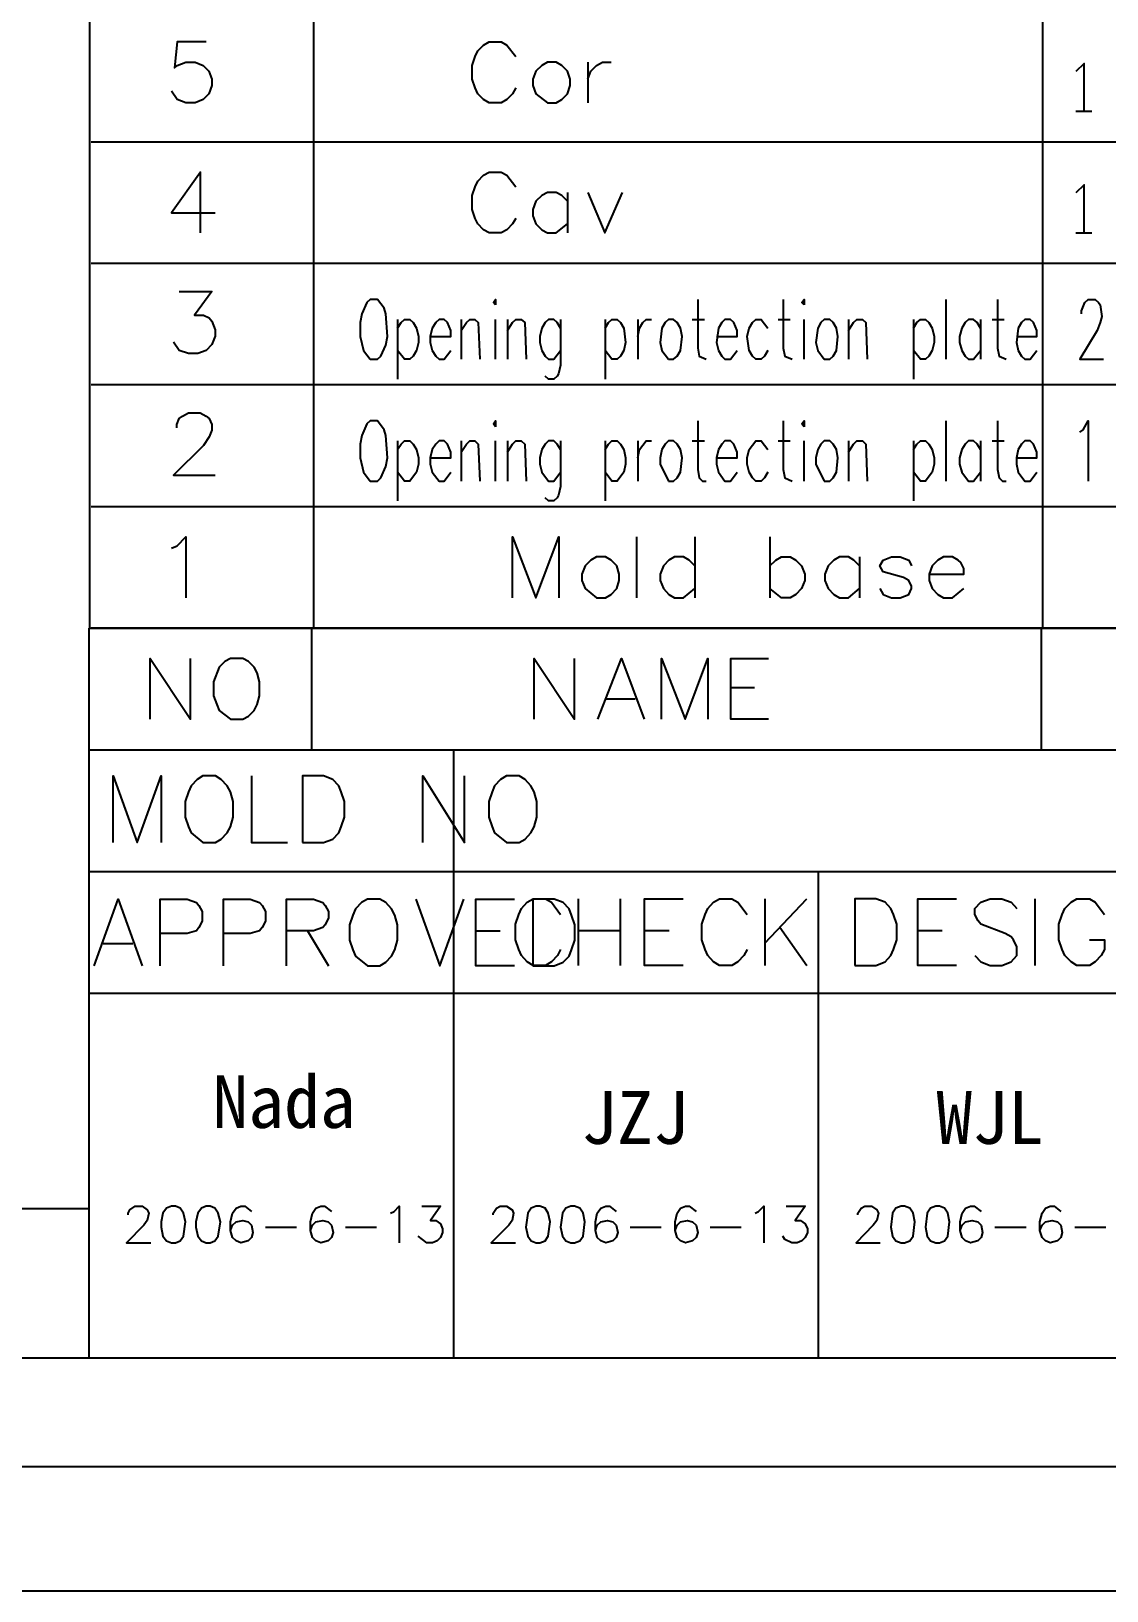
# Model space of a CAD drawing. Header units: inches. Extents: x 0 to 325, y 148 to 354.
# Drawn here: x 249.64 to 267.16, y 147.95 to 173.34 of the extents above; entities that cross this region are included whole.
import ezdxf

# ---------------------------------------------------------------- set-up
doc = ezdxf.new("R2010")
doc.units = ezdxf.units.IN
doc.header["$MEASUREMENT"] = 0
doc.styles.add('PDF SimSun', font='simsun.ttc')

# ---------------------------------------------------------------- blocks, each defined once
blk = doc.blocks.new('AHH1270-500010_3')
at = {"transparency": 33554687}
for points in [[(0.118, 147.946), (324.53, 147.946), (324.53, 353.813), (0.118, 353.813), (0.118, 147.946)], [(19.615, 149.968), (304.507, 149.968), (304.507, 351.791), (19.615, 351.791), (19.615, 149.968)], [(252.491, 173.17), (252.018, 173.17), (251.974, 172.747), (252.018, 172.786), (252.161, 172.84), (252.309, 172.84), (252.442, 172.786), (252.535, 172.693), (252.584, 172.56), (252.584, 172.456), (252.535, 172.324), (252.442, 172.23), (252.309, 172.176), (252.161, 172.176), (252.018, 172.23), (251.925, 172.363)], [(257.533, 172.417), (257.484, 172.324), (257.391, 172.23), (257.297, 172.176), (257.1, 172.176), (257.007, 172.23), (256.918, 172.324), (256.874, 172.417), (256.825, 172.56), (256.825, 172.786), (256.874, 172.929), (256.918, 173.022), (257.007, 173.116), (257.1, 173.17), (257.297, 173.17), (257.391, 173.116), (257.533, 172.929)], [(258.05, 172.176), (258.193, 172.176), (258.286, 172.23), (258.38, 172.324), (258.419, 172.456), (258.419, 172.56), (258.38, 172.693), (258.286, 172.786), (258.193, 172.84), (258.05, 172.84), (257.957, 172.786), (257.863, 172.693), (257.814, 172.56), (257.814, 172.456), (257.863, 172.324), (258.05, 172.176)], [(258.709, 172.84), (258.709, 172.176)], [(258.709, 172.56), (258.758, 172.693), (258.852, 172.786), (258.945, 172.84), (259.088, 172.84)], [(266.792, 172.038), (266.792, 172.816), (266.66, 172.688)], [(266.66, 172.038), (266.92, 172.038)], [(252.397, 170.056), (252.397, 171.044), (251.925, 170.385), (252.638, 170.385)], [(257.533, 170.292), (257.484, 170.203), (257.391, 170.11), (257.297, 170.056), (257.1, 170.056), (257.007, 170.11), (256.918, 170.203), (256.874, 170.292), (256.825, 170.439), (256.825, 170.666), (256.874, 170.808), (256.918, 170.902), (257.007, 170.995), (257.1, 171.044), (257.297, 171.044), (257.391, 170.995), (257.533, 170.808)], [(258.38, 170.572), (258.286, 170.666), (258.193, 170.715), (258.05, 170.715), (257.957, 170.666), (257.863, 170.572), (257.814, 170.439), (257.814, 170.336), (257.863, 170.203), (257.957, 170.11), (258.05, 170.056), (258.193, 170.056), (258.38, 170.203)], [(258.38, 170.715), (258.38, 170.056)], [(258.709, 170.715), (258.985, 170.056), (259.275, 170.715)], [(266.792, 170.056), (266.792, 170.838), (266.66, 170.71)], [(266.66, 170.056), (266.92, 170.056)], [(252.053, 169.106), (252.584, 169.106), (252.299, 168.717), (252.446, 168.717), (252.54, 168.673), (252.584, 168.619), (252.638, 168.481), (252.638, 168.378), (252.584, 168.24), (252.491, 168.142), (252.353, 168.093), (252.205, 168.093), (252.053, 168.142), (251.959, 168.28)], [(255.162, 167.999), (255.28, 167.999), (255.334, 168.048), (255.418, 168.23), (255.443, 168.373), (255.418, 168.742), (255.388, 168.831), (255.28, 168.973), (255.162, 168.973), (255.108, 168.924), (255.029, 168.742), (255, 168.599), (255, 168.373), (255.054, 168.142), (255.162, 167.999)], [(257.204, 168.885), (257.174, 168.924), (257.204, 168.973), (257.204, 168.885)], [(260.5, 168.973), (260.5, 168.181), (260.525, 168.048), (260.638, 167.999)], [(261.892, 168.973), (261.892, 168.181), (261.917, 168.048), (262.035, 167.999)], [(262.232, 168.885), (262.197, 168.924), (262.232, 168.973), (262.232, 168.885)], [(264.544, 167.999), (264.544, 168.973)], [(265.385, 168.973), (265.385, 168.181), (265.41, 168.048), (265.523, 167.999)], [(266.753, 168.742), (266.753, 168.791), (266.807, 168.924), (266.861, 168.973), (266.974, 168.973), (267.029, 168.924), (267.058, 168.885), (267.083, 168.698), (267.058, 168.599), (267.004, 168.467), (266.723, 167.999), (267.112, 167.999)], [(255.61, 168.649), (255.61, 167.674)], [(255.61, 168.506), (255.669, 168.599), (255.723, 168.649), (255.807, 168.649), (255.861, 168.599), (255.915, 168.506), (255.949, 168.373), (255.949, 168.275), (255.915, 168.142), (255.861, 168.048), (255.807, 167.999), (255.723, 167.999), (255.61, 168.142)], [(256.141, 168.373), (256.476, 168.373), (256.476, 168.467), (256.422, 168.599), (256.367, 168.649), (256.284, 168.649), (256.23, 168.599), (256.171, 168.506), (256.141, 168.373), (256.141, 168.275), (256.171, 168.142), (256.23, 168.048), (256.284, 167.999), (256.367, 167.999), (256.476, 168.142)], [(256.643, 168.649), (256.643, 167.999)], [(256.643, 168.467), (256.732, 168.599), (256.786, 168.649), (256.869, 168.649), (256.923, 168.599), (256.948, 167.999)], [(257.204, 167.999), (257.204, 168.649)], [(257.401, 168.649), (257.401, 167.999)], [(257.401, 168.467), (257.484, 168.599), (257.538, 168.649), (257.622, 168.649), (257.681, 168.599), (257.706, 167.999)], [(258.266, 168.506), (258.207, 168.599), (258.153, 168.649), (258.07, 168.649), (258.016, 168.599), (257.961, 168.506), (257.927, 168.373), (257.927, 168.275), (257.961, 168.142), (258.016, 168.048), (258.07, 167.999), (258.153, 167.999), (258.266, 168.142)], [(258.266, 168.649), (258.266, 167.906), (258.232, 167.763), (258.207, 167.724), (258.153, 167.674), (258.07, 167.674), (258.016, 167.724)], [(258.99, 168.649), (258.99, 167.674)], [(258.99, 168.506), (259.044, 168.599), (259.098, 168.649), (259.186, 168.649), (259.241, 168.599), (259.295, 168.506), (259.324, 168.275), (259.295, 168.142), (259.241, 168.048), (259.186, 167.999), (259.098, 167.999), (258.99, 168.142)], [(259.521, 168.649), (259.521, 167.999)], [(259.521, 168.373), (259.551, 168.506), (259.605, 168.599), (259.659, 168.649), (259.747, 168.649)], [(260.023, 167.999), (260.106, 167.999), (260.165, 168.048), (260.22, 168.142), (260.244, 168.373), (260.22, 168.506), (260.165, 168.599), (260.106, 168.649), (260.023, 168.649), (259.969, 168.599), (259.915, 168.506), (259.885, 168.275), (259.915, 168.142), (260.023, 167.999)], [(260.411, 168.649), (260.608, 168.649)], [(260.805, 168.373), (261.14, 168.373), (261.14, 168.467), (261.085, 168.599), (261.031, 168.649), (260.943, 168.649), (260.889, 168.599), (260.835, 168.506), (260.805, 168.275), (260.835, 168.142), (260.889, 168.048), (260.943, 167.999), (261.031, 167.999), (261.14, 168.142)], [(261.641, 168.142), (261.587, 168.048), (261.533, 167.999), (261.445, 167.999), (261.391, 168.048), (261.336, 168.142), (261.307, 168.373), (261.336, 168.506), (261.391, 168.599), (261.445, 168.649), (261.533, 168.649), (261.641, 168.506)], [(261.809, 168.649), (262.005, 168.649)], [(262.232, 167.999), (262.232, 168.649)], [(262.561, 167.999), (262.65, 167.999), (262.704, 168.048), (262.758, 168.142), (262.783, 168.373), (262.758, 168.506), (262.704, 168.599), (262.65, 168.649), (262.561, 168.649), (262.507, 168.599), (262.453, 168.506), (262.424, 168.275), (262.453, 168.142), (262.561, 167.999)], [(262.955, 168.649), (262.955, 167.999)], [(262.955, 168.467), (263.039, 168.599), (263.093, 168.649), (263.181, 168.649), (263.235, 168.599), (263.26, 167.999)], [(264.013, 168.649), (264.013, 167.674)], [(264.013, 168.506), (264.067, 168.599), (264.126, 168.649), (264.21, 168.649), (264.264, 168.599), (264.318, 168.506), (264.352, 168.373), (264.352, 168.275), (264.318, 168.142), (264.264, 168.048), (264.21, 167.999), (264.126, 167.999), (264.013, 168.142)], [(265.105, 168.506), (265.051, 168.599), (264.992, 168.649), (264.908, 168.649), (264.854, 168.599), (264.8, 168.506), (264.765, 168.373), (264.765, 168.275), (264.8, 168.142), (264.854, 168.048), (264.908, 167.999), (264.992, 167.999), (265.105, 168.142)], [(265.105, 168.649), (265.105, 167.999)], [(265.297, 168.649), (265.494, 168.649)], [(265.69, 168.373), (266.025, 168.373), (266.025, 168.467), (265.971, 168.599), (265.917, 168.649), (265.828, 168.649), (265.774, 168.599), (265.72, 168.506), (265.69, 168.275), (265.72, 168.142), (265.774, 168.048), (265.828, 167.999), (265.917, 167.999), (266.025, 168.142)], [(252.013, 166.882), (252.013, 166.936), (252.053, 167.035), (252.107, 167.074), (252.205, 167.128), (252.392, 167.128), (252.491, 167.074), (252.54, 167.035), (252.584, 166.936), (252.584, 166.843), (252.54, 166.735), (252.446, 166.597), (251.959, 166.11), (252.638, 166.11)], [(255.162, 166.016), (255.28, 166.016), (255.334, 166.071), (255.418, 166.253), (255.443, 166.395), (255.418, 166.759), (255.388, 166.853), (255.28, 166.996), (255.162, 166.996), (255.108, 166.946), (255.029, 166.759), (255, 166.617), (255, 166.395), (255.054, 166.159), (255.162, 166.016)], [(257.204, 166.902), (257.174, 166.946), (257.204, 166.996), (257.204, 166.902)], [(260.5, 166.996), (260.5, 166.203), (260.525, 166.071), (260.579, 166.016), (260.638, 166.016)], [(261.892, 166.996), (261.892, 166.203), (261.917, 166.071), (262.035, 166.016)], [(262.232, 166.902), (262.197, 166.946), (262.232, 166.996), (262.232, 166.902)], [(264.544, 166.016), (264.544, 166.996)], [(265.385, 166.996), (265.385, 166.203), (265.41, 166.071), (265.464, 166.016), (265.523, 166.016)], [(266.723, 166.814), (266.778, 166.853), (266.861, 166.996), (266.861, 166.016)], [(255.61, 166.671), (255.61, 165.692)], [(255.61, 166.528), (255.669, 166.617), (255.723, 166.671), (255.807, 166.671), (255.861, 166.617), (255.915, 166.528), (255.949, 166.395), (255.949, 166.292), (255.915, 166.159), (255.807, 166.016), (255.723, 166.016), (255.61, 166.159)], [(256.141, 166.395), (256.476, 166.395), (256.476, 166.489), (256.422, 166.617), (256.367, 166.671), (256.284, 166.671), (256.23, 166.617), (256.171, 166.528), (256.141, 166.395), (256.141, 166.292), (256.171, 166.159), (256.284, 166.016), (256.367, 166.016), (256.476, 166.159)], [(256.643, 166.671), (256.643, 166.016)], [(256.643, 166.489), (256.732, 166.617), (256.786, 166.671), (256.869, 166.671), (256.923, 166.617), (256.948, 166.016)], [(257.204, 166.016), (257.204, 166.671)], [(257.401, 166.671), (257.401, 166.016)], [(257.401, 166.489), (257.484, 166.617), (257.538, 166.671), (257.622, 166.671), (257.681, 166.617), (257.706, 166.016)], [(258.266, 166.528), (258.207, 166.617), (258.153, 166.671), (258.07, 166.671), (258.016, 166.617), (257.961, 166.528), (257.927, 166.395), (257.927, 166.292), (257.961, 166.159), (258.07, 166.016), (258.153, 166.016), (258.266, 166.159)], [(258.266, 166.671), (258.266, 165.928), (258.232, 165.785), (258.207, 165.746), (258.153, 165.692), (258.07, 165.692), (258.016, 165.746)], [(258.99, 166.671), (258.99, 165.692)], [(258.99, 166.528), (259.044, 166.617), (259.098, 166.671), (259.186, 166.671), (259.241, 166.617), (259.295, 166.528), (259.324, 166.395), (259.324, 166.292), (259.295, 166.159), (259.186, 166.016), (259.098, 166.016), (258.99, 166.159)], [(259.521, 166.671), (259.521, 166.016)], [(259.521, 166.395), (259.551, 166.528), (259.659, 166.671), (259.747, 166.671)], [(260.023, 166.016), (260.106, 166.016), (260.165, 166.071), (260.22, 166.159), (260.244, 166.395), (260.22, 166.528), (260.165, 166.617), (260.106, 166.671), (260.023, 166.671), (259.969, 166.617), (259.915, 166.528), (259.885, 166.395), (259.885, 166.292), (260.023, 166.016)], [(260.411, 166.671), (260.608, 166.671)], [(260.805, 166.395), (261.14, 166.395), (261.14, 166.489), (261.085, 166.617), (261.031, 166.671), (260.943, 166.671), (260.889, 166.617), (260.835, 166.528), (260.805, 166.395), (260.805, 166.292), (260.835, 166.159), (260.943, 166.016), (261.031, 166.016), (261.14, 166.159)], [(261.641, 166.159), (261.587, 166.071), (261.533, 166.016), (261.445, 166.016), (261.391, 166.071), (261.336, 166.159), (261.307, 166.292), (261.307, 166.395), (261.336, 166.528), (261.445, 166.671), (261.533, 166.671), (261.641, 166.528)], [(261.809, 166.671), (262.005, 166.671)], [(262.232, 166.016), (262.232, 166.671)], [(262.561, 166.016), (262.65, 166.016), (262.704, 166.071), (262.758, 166.159), (262.783, 166.395), (262.758, 166.528), (262.704, 166.617), (262.65, 166.671), (262.561, 166.671), (262.507, 166.617), (262.453, 166.528), (262.424, 166.395), (262.424, 166.292), (262.561, 166.016)], [(262.955, 166.671), (262.955, 166.016)], [(262.955, 166.489), (263.039, 166.617), (263.093, 166.671), (263.181, 166.671), (263.235, 166.617), (263.26, 166.016)], [(264.013, 166.671), (264.013, 165.692)], [(264.013, 166.528), (264.067, 166.617), (264.126, 166.671), (264.21, 166.671), (264.264, 166.617), (264.318, 166.528), (264.352, 166.395), (264.352, 166.292), (264.318, 166.159), (264.21, 166.016), (264.126, 166.016), (264.013, 166.159)], [(265.105, 166.528), (265.051, 166.617), (264.992, 166.671), (264.908, 166.671), (264.854, 166.617), (264.8, 166.528), (264.765, 166.395), (264.765, 166.292), (264.8, 166.159), (264.908, 166.016), (264.992, 166.016), (265.105, 166.159)], [(265.105, 166.671), (265.105, 166.016)], [(265.297, 166.671), (265.494, 166.671)], [(265.69, 166.395), (266.025, 166.395), (266.025, 166.489), (265.971, 166.617), (265.917, 166.671), (265.828, 166.671), (265.774, 166.617), (265.72, 166.528), (265.69, 166.395), (265.69, 166.292), (265.72, 166.159), (265.828, 166.016), (265.917, 166.016), (266.025, 166.159)], [(251.925, 164.924), (252.018, 164.964), (252.161, 165.111), (252.161, 164.117)], [(257.484, 164.117), (257.484, 165.111), (257.863, 164.117), (258.237, 165.111), (258.237, 164.117)], [(259.506, 164.117), (259.506, 165.111)], [(260.451, 165.111), (260.451, 164.117)], [(261.676, 165.111), (261.676, 164.117)], [(258.852, 164.117), (258.995, 164.117), (259.088, 164.172), (259.182, 164.265), (259.221, 164.398), (259.221, 164.501), (259.182, 164.634), (259.088, 164.728), (258.995, 164.782), (258.852, 164.782), (258.758, 164.728), (258.665, 164.634), (258.611, 164.501), (258.611, 164.398), (258.665, 164.265), (258.852, 164.117)], [(260.451, 164.634), (260.357, 164.728), (260.269, 164.782), (260.121, 164.782), (260.028, 164.728), (259.939, 164.634), (259.885, 164.501), (259.885, 164.398), (259.939, 164.265), (260.028, 164.172), (260.121, 164.117), (260.269, 164.117), (260.451, 164.265)], [(261.676, 164.634), (261.769, 164.728), (261.863, 164.782), (262.005, 164.782), (262.099, 164.728), (262.192, 164.634), (262.242, 164.501), (262.242, 164.398), (262.192, 164.265), (262.099, 164.172), (262.005, 164.117), (261.863, 164.117), (261.676, 164.265)], [(263.137, 164.634), (263.044, 164.728), (262.955, 164.782), (262.807, 164.782), (262.714, 164.728), (262.625, 164.634), (262.571, 164.501), (262.571, 164.398), (262.625, 164.265), (262.714, 164.172), (262.807, 164.117), (262.955, 164.117), (263.137, 164.265)], [(263.137, 164.782), (263.137, 164.117)], [(263.467, 164.265), (263.521, 164.172), (263.654, 164.117), (263.796, 164.117), (263.939, 164.172), (263.983, 164.265), (263.983, 164.304), (263.939, 164.398), (263.85, 164.447), (263.521, 164.541), (263.467, 164.634), (263.521, 164.728), (263.654, 164.782), (263.796, 164.782), (263.939, 164.728), (263.983, 164.634)], [(264.269, 164.501), (264.834, 164.501), (264.834, 164.595), (264.785, 164.688), (264.741, 164.728), (264.647, 164.782), (264.505, 164.782), (264.411, 164.728), (264.318, 164.634), (264.269, 164.501), (264.269, 164.398), (264.318, 164.265), (264.411, 164.172), (264.505, 164.117), (264.647, 164.117), (264.834, 164.265)], [(250.577, 163.621), (250.577, 151.735)], [(250.577, 163.621), (302.736, 163.621)], [(254.208, 163.621), (254.208, 161.638)], [(266.094, 163.621), (266.094, 161.638)], [(251.576, 162.14), (251.576, 163.129), (252.235, 162.14), (252.235, 163.129)], [(252.889, 162.14), (253.086, 162.14), (253.179, 162.189), (253.273, 162.282), (253.322, 162.376), (253.362, 162.519), (253.362, 162.75), (253.322, 162.892), (253.273, 162.986), (253.179, 163.079), (253.086, 163.129), (252.889, 163.129), (252.796, 163.079), (252.702, 162.986), (252.609, 162.75), (252.609, 162.519), (252.663, 162.376), (252.702, 162.282), (252.889, 162.14)], [(257.834, 162.14), (257.834, 163.129), (258.493, 162.14), (258.493, 163.129)], [(258.872, 162.14), (259.255, 163.129), (259.624, 162.14)], [(259.91, 162.14), (259.91, 163.129), (260.293, 162.14), (260.662, 163.129), (260.662, 162.14)], [(261.651, 162.14), (261.041, 162.14), (261.041, 163.129), (261.651, 163.129)], [(261.041, 162.656), (261.425, 162.656)], [(259.014, 162.469), (259.482, 162.469)], [(250.577, 161.638), (302.736, 161.638)], [(250.577, 161.638), (302.736, 161.638)], [(256.52, 161.638), (256.52, 151.735)], [(250.975, 160.132), (250.975, 161.215), (251.369, 160.132), (251.758, 161.215), (251.758, 160.132)], [(252.437, 160.132), (252.643, 160.132), (252.737, 160.187), (252.835, 160.29), (252.889, 160.388), (252.933, 160.546), (252.933, 160.797), (252.889, 160.954), (252.835, 161.052), (252.737, 161.156), (252.643, 161.215), (252.437, 161.215), (252.343, 161.156), (252.245, 161.052), (252.205, 160.954), (252.151, 160.797), (252.151, 160.546), (252.205, 160.388), (252.245, 160.29), (252.437, 160.132)], [(253.229, 161.215), (253.229, 160.132), (253.814, 160.132)], [(254.06, 160.132), (254.404, 160.132), (254.552, 160.187), (254.65, 160.29), (254.69, 160.388), (254.744, 160.546), (254.744, 160.797), (254.69, 160.954), (254.65, 161.052), (254.552, 161.156), (254.404, 161.215), (254.06, 161.215), (254.06, 160.132)], [(256.018, 160.132), (256.018, 161.215), (256.702, 160.132), (256.702, 161.215)], [(257.386, 160.132), (257.588, 160.132), (257.686, 160.187), (257.779, 160.29), (257.834, 160.388), (257.878, 160.546), (257.878, 160.797), (257.834, 160.954), (257.779, 161.052), (257.686, 161.156), (257.588, 161.215), (257.386, 161.215), (257.287, 161.156), (257.189, 161.052), (257.15, 160.954), (257.096, 160.797), (257.096, 160.546), (257.15, 160.388), (257.189, 160.29), (257.386, 160.132)], [(250.577, 159.66), (302.736, 159.66)], [(262.463, 159.66), (262.463, 151.735)], [(250.665, 158.125), (251.059, 159.208), (251.448, 158.125)], [(251.743, 158.125), (251.743, 159.208), (252.181, 159.208), (252.333, 159.153), (252.373, 159.104), (252.427, 159.006), (252.427, 158.848), (252.373, 158.745), (252.333, 158.691), (252.181, 158.647), (251.743, 158.647)], [(252.771, 158.125), (252.771, 159.208), (253.209, 159.208), (253.362, 159.153), (253.401, 159.104), (253.455, 159.006), (253.455, 158.848), (253.401, 158.745), (253.362, 158.691), (253.209, 158.647), (252.771, 158.647)], [(253.799, 158.125), (253.799, 159.208), (254.237, 159.208), (254.39, 159.153), (254.429, 159.104), (254.483, 159.006), (254.483, 158.903), (254.429, 158.789), (254.39, 158.745), (254.237, 158.691), (253.799, 158.691)], [(255.118, 158.125), (255.32, 158.125), (255.418, 158.184), (255.511, 158.283), (255.566, 158.386), (255.61, 158.543), (255.61, 158.789), (255.566, 158.947), (255.511, 159.05), (255.418, 159.153), (255.32, 159.208), (255.118, 159.208), (255.019, 159.153), (254.921, 159.05), (254.882, 158.947), (254.828, 158.789), (254.828, 158.543), (254.882, 158.386), (254.921, 158.283), (255.118, 158.125)], [(255.905, 159.208), (256.299, 158.125), (256.687, 159.208)], [(257.514, 158.125), (256.884, 158.125), (256.884, 159.208), (257.514, 159.208)], [(258.266, 158.391), (258.212, 158.292), (258.119, 158.189), (258.02, 158.13), (257.819, 158.13), (257.72, 158.189), (257.627, 158.292), (257.583, 158.391), (257.529, 158.548), (257.529, 158.799), (257.583, 158.957), (257.627, 159.055), (257.72, 159.158), (257.819, 159.212), (258.02, 159.212), (258.119, 159.158), (258.266, 158.957)], [(257.814, 158.125), (258.158, 158.125), (258.306, 158.184), (258.404, 158.283), (258.444, 158.386), (258.498, 158.543), (258.498, 158.789), (258.444, 158.947), (258.404, 159.05), (258.306, 159.153), (258.158, 159.208), (257.814, 159.208), (257.814, 158.125)], [(258.557, 158.13), (258.557, 159.212)], [(259.241, 158.13), (259.241, 159.212)], [(260.264, 158.13), (259.634, 158.13), (259.634, 159.212), (260.264, 159.212)], [(261.302, 158.391), (261.248, 158.292), (261.154, 158.189), (261.056, 158.13), (260.854, 158.13), (260.756, 158.189), (260.662, 158.292), (260.618, 158.391), (260.564, 158.548), (260.564, 158.799), (260.618, 158.957), (260.662, 159.055), (260.756, 159.158), (260.854, 159.212), (261.056, 159.212), (261.154, 159.158), (261.302, 158.957)], [(261.592, 159.212), (261.592, 158.13)], [(261.592, 158.494), (262.276, 159.212)], [(263.058, 158.13), (263.398, 158.13), (263.55, 158.189), (263.644, 158.292), (263.688, 158.391), (263.742, 158.548), (263.742, 158.799), (263.688, 158.957), (263.644, 159.055), (263.55, 159.158), (263.398, 159.212), (263.058, 159.212), (263.058, 158.13)], [(264.716, 158.13), (264.087, 158.13), (264.087, 159.212), (264.716, 159.212)], [(265.016, 158.292), (265.11, 158.189), (265.262, 158.13), (265.454, 158.13), (265.607, 158.189), (265.7, 158.292), (265.7, 158.435), (265.646, 158.548), (265.607, 158.593), (265.508, 158.652), (265.11, 158.799), (265.07, 158.853), (265.016, 158.957), (265.016, 159.055), (265.11, 159.158), (265.262, 159.212), (265.454, 159.212), (265.607, 159.158), (265.7, 159.055)], [(265.995, 158.13), (265.995, 159.212)], [(266.881, 158.548), (267.127, 158.548), (267.127, 158.391), (267.073, 158.292), (266.974, 158.189), (266.881, 158.13), (266.674, 158.13), (266.581, 158.189), (266.482, 158.292), (266.438, 158.391), (266.384, 158.548), (266.384, 158.799), (266.438, 158.957), (266.482, 159.055), (266.581, 159.158), (266.674, 159.212), (266.881, 159.212), (266.974, 159.158), (267.127, 158.957)], [(261.838, 158.755), (262.276, 158.13)], [(250.813, 158.484), (251.295, 158.484)], [(254.144, 158.691), (254.483, 158.125)], [(256.884, 158.691), (257.278, 158.691)], [(258.557, 158.696), (259.241, 158.696)], [(259.634, 158.696), (260.033, 158.696)], [(264.087, 158.696), (264.48, 158.696)], [(250.577, 157.678), (302.736, 157.678)], [(250.577, 154.165), (239.429, 154.165), (239.429, 151.735)], [(251.221, 154.066), (251.221, 154.096), (251.246, 154.15), (251.335, 154.209), (251.448, 154.209), (251.531, 154.15), (251.556, 154.096), (251.531, 153.978), (251.477, 153.899), (251.192, 153.614), (251.59, 153.614)], [(251.925, 153.614), (251.989, 153.614), (252.068, 153.643), (252.122, 153.722), (252.156, 153.953), (252.122, 154.096), (252.068, 154.175), (251.989, 154.209), (251.925, 154.209), (251.846, 154.175), (251.787, 154.096), (251.758, 153.953), (251.758, 153.865), (251.787, 153.722), (251.846, 153.643), (251.925, 153.614)], [(252.491, 153.614), (252.555, 153.614), (252.633, 153.643), (252.688, 153.722), (252.722, 153.953), (252.688, 154.096), (252.633, 154.175), (252.555, 154.209), (252.491, 154.209), (252.412, 154.175), (252.353, 154.096), (252.323, 153.953), (252.323, 153.865), (252.353, 153.722), (252.412, 153.643), (252.491, 153.614)], [(252.889, 153.811), (252.919, 153.899), (252.978, 153.953), (253.086, 153.978), (253.175, 153.953), (253.229, 153.899), (253.253, 153.781), (253.229, 153.697), (253.175, 153.643), (253.056, 153.614), (252.978, 153.643), (252.919, 153.697), (252.889, 153.811), (252.889, 153.953), (252.919, 154.096), (252.978, 154.175), (253.056, 154.209), (253.12, 154.209), (253.229, 154.121)], [(254.193, 153.811), (254.222, 153.899), (254.277, 153.953), (254.39, 153.978), (254.478, 153.953), (254.532, 153.899), (254.557, 153.781), (254.532, 153.697), (254.478, 153.643), (254.36, 153.614), (254.277, 153.643), (254.222, 153.697), (254.193, 153.811), (254.193, 153.953), (254.222, 154.096), (254.277, 154.175), (254.36, 154.209), (254.419, 154.209), (254.532, 154.121)], [(255.492, 154.096), (255.551, 154.121), (255.634, 154.209), (255.634, 153.614)], [(256.003, 154.209), (256.308, 154.209), (256.146, 153.978), (256.23, 153.978), (256.308, 153.924), (256.343, 153.84), (256.343, 153.781), (256.308, 153.697), (256.254, 153.643), (256.176, 153.614), (256.087, 153.614), (255.944, 153.722)], [(257.164, 154.066), (257.164, 154.096), (257.219, 154.175), (257.278, 154.209), (257.386, 154.209), (257.474, 154.15), (257.499, 154.096), (257.474, 153.978), (257.42, 153.899), (257.135, 153.614), (257.529, 153.614)], [(257.868, 153.614), (257.927, 153.614), (258.011, 153.643), (258.065, 153.722), (258.094, 153.953), (258.065, 154.096), (258.011, 154.175), (257.927, 154.209), (257.868, 154.209), (257.784, 154.175), (257.73, 154.096), (257.701, 153.865), (257.73, 153.722), (257.784, 153.643), (257.868, 153.614)], [(258.434, 153.614), (258.493, 153.614), (258.576, 153.643), (258.631, 153.722), (258.66, 153.953), (258.631, 154.096), (258.576, 154.175), (258.493, 154.209), (258.434, 154.209), (258.35, 154.175), (258.296, 154.096), (258.266, 153.865), (258.296, 153.722), (258.35, 153.643), (258.434, 153.614)], [(258.832, 153.811), (258.862, 153.899), (258.921, 153.953), (259.029, 153.978), (259.118, 153.953), (259.172, 153.899), (259.196, 153.781), (259.172, 153.697), (259.118, 153.643), (259, 153.614), (258.921, 153.643), (258.862, 153.697), (258.832, 153.811), (258.832, 153.953), (258.862, 154.096), (258.921, 154.175), (259, 154.209), (259.059, 154.209), (259.172, 154.121)], [(260.131, 153.811), (260.165, 153.899), (260.22, 153.953), (260.333, 153.978), (260.416, 153.953), (260.475, 153.899), (260.5, 153.781), (260.475, 153.697), (260.416, 153.643), (260.298, 153.614), (260.22, 153.643), (260.165, 153.697), (260.131, 153.811), (260.131, 153.953), (260.165, 154.096), (260.22, 154.175), (260.298, 154.209), (260.362, 154.209), (260.475, 154.121)], [(261.435, 154.096), (261.489, 154.121), (261.577, 154.209), (261.577, 153.614)], [(261.942, 154.209), (262.251, 154.209), (262.084, 153.978), (262.173, 153.978), (262.251, 153.924), (262.286, 153.84), (262.286, 153.781), (262.251, 153.697), (262.197, 153.643), (262.119, 153.614), (262.03, 153.614), (261.917, 153.668), (261.887, 153.722)], [(263.107, 154.066), (263.107, 154.096), (263.162, 154.175), (263.221, 154.209), (263.329, 154.209), (263.417, 154.15), (263.442, 154.096), (263.417, 153.978), (263.358, 153.899), (263.078, 153.614), (263.472, 153.614)], [(263.811, 153.614), (263.87, 153.614), (263.954, 153.643), (264.008, 153.722), (264.037, 153.953), (264.008, 154.096), (263.954, 154.175), (263.87, 154.209), (263.811, 154.209), (263.727, 154.175), (263.673, 154.096), (263.644, 153.865), (263.673, 153.722), (263.727, 153.643), (263.811, 153.614)], [(264.377, 153.614), (264.436, 153.614), (264.519, 153.643), (264.574, 153.722), (264.603, 153.953), (264.574, 154.096), (264.519, 154.175), (264.436, 154.209), (264.377, 154.209), (264.293, 154.175), (264.239, 154.096), (264.21, 153.865), (264.239, 153.722), (264.293, 153.643), (264.377, 153.614)], [(264.775, 153.811), (264.805, 153.899), (264.859, 153.953), (264.972, 153.978), (265.061, 153.953), (265.115, 153.899), (265.139, 153.781), (265.115, 153.697), (265.061, 153.643), (264.943, 153.614), (264.859, 153.643), (264.805, 153.697), (264.775, 153.811), (264.775, 153.953), (264.805, 154.096), (264.859, 154.175), (264.943, 154.209), (265.002, 154.209), (265.115, 154.121)], [(266.074, 153.811), (266.109, 153.899), (266.163, 153.953), (266.276, 153.978), (266.359, 153.953), (266.414, 153.899), (266.438, 153.781), (266.414, 153.697), (266.359, 153.643), (266.241, 153.614), (266.163, 153.643), (266.109, 153.697), (266.074, 153.811), (266.074, 153.953), (266.109, 154.096), (266.163, 154.175), (266.241, 154.209), (266.305, 154.209), (266.414, 154.121)], [(253.455, 153.865), (253.962, 153.865)], [(254.759, 153.865), (255.265, 153.865)], [(259.398, 153.865), (259.905, 153.865)], [(260.702, 153.865), (261.208, 153.865)], [(265.341, 153.865), (265.848, 153.865)], [(266.64, 153.865), (267.147, 153.865)], [(302.736, 151.735), (24.781, 151.735)], [(250.577, 151.735), (235.631, 151.735)], [(302.736, 151.735), (250.577, 151.735)]]:
    blk.add_lwpolyline(points, dxfattribs=at)
at = {"color": 4, "transparency": 33554687}
for points in [[(250.597, 163.621), (250.597, 219.037)], [(254.247, 163.621), (254.247, 219.037)], [(266.123, 163.621), (266.123, 219.037)], [(302.736, 171.536), (250.616, 171.536)], [(302.736, 169.559), (250.616, 169.559)], [(302.736, 167.581), (250.616, 167.581)], [(302.736, 165.598), (250.616, 165.598)], [(302.736, 163.621), (250.616, 163.621)]]:
    blk.add_lwpolyline(points, dxfattribs=at)
at = {"char_height": 0.85819, "attachment_point": 7, "style": 'PDF SimSun'}
for s, insert in [('\\W1.000081;Nada', (252.592, 155.468)), ('\\W1.000220;JZJ', (258.601, 155.21)), ('\\W1.000185;WJL', (264.387, 155.21))]:
    blk.add_mtext(s, dxfattribs=dict(at, insert=insert))

msp = doc.modelspace()

# ---------------------------------------------------------------- block references
msp.add_blockref('AHH1270-500010_3', (0, 0))

doc.saveas('drawing.dxf')
